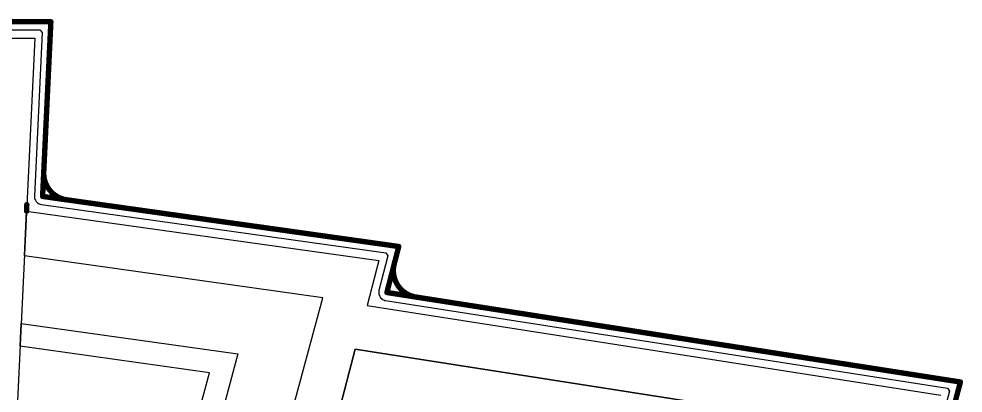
# Model space of a CAD drawing. Header units: inches. Extents: x -27 to 142, y -1 to 42.
# Drawn here: x 107.2 to 142.34, y 22.65 to 36.6 of the extents above; entities that cross this region are included whole.
import ezdxf

# ---------------------------------------------------------------- set-up
doc = ezdxf.new("R2010")
doc.units = ezdxf.units.IN
for name, color, linetype in [('Bottom Layer', 5, 'Continuous'), ('Bottom Paste', 16, 'Continuous'), ('Keep-Out Layer', 6, 'Continuous'), ('Mechanical 1', 6, 'Continuous'), ('Top Layer', 1, 'Continuous'), ('Top Overlay', 2, 'Continuous'), ('Top Solder', 216, 'Continuous')]:
    doc.layers.add(name, color=color, linetype=linetype)

msp = doc.modelspace()

# ---------------------------------------------------------------- linework, layer by layer
at = {"layer": 'Bottom Layer'}
for p, q in [((100.435, 36.197), (107.982, 36.191)), ((108.069, 36.099), (107.781, 29.999)), ((107.982, 36.191), (108.069, 36.099)), ((107.781, 29.999), (107.788, 29.954)), ((107.788, 29.954), (107.79, 29.908)), ((107.79, 29.908), (107.796, 29.896)), ((107.796, 29.896), (107.799, 29.881)), ((107.799, 29.881), (107.822, 29.842)), ((107.822, 29.842), (107.842, 29.801)), ((107.842, 29.801), (107.853, 29.791)), ((107.853, 29.791), (107.86, 29.779)), ((107.86, 29.779), (107.897, 29.752)), ((107.897, 29.752), (107.931, 29.721)), ((107.931, 29.721), (107.945, 29.717)), ((107.945, 29.717), (107.956, 29.708)), ((107.956, 29.708), (108.001, 29.697)), ((108.001, 29.697), (108.044, 29.682)), ((108.044, 29.682), (120.864, 27.877)), ((120.934, 27.771), (120.602, 26.48)), ((120.864, 27.877), (120.934, 27.771)), ((120.597, 26.406), (120.595, 26.361)), ((120.595, 26.361), (120.6, 26.347)), ((120.601, 26.465), (120.596, 26.451)), ((120.596, 26.451), (120.597, 26.406)), ((120.602, 26.48), (120.601, 26.465)), ((120.6, 26.347), (120.601, 26.331)), ((120.601, 26.331), (120.619, 26.291)), ((120.619, 26.291), (120.634, 26.248)), ((120.634, 26.248), (120.644, 26.237)), ((120.644, 26.237), (120.651, 26.223)), ((120.651, 26.223), (120.684, 26.193)), ((120.684, 26.193), (120.714, 26.159)), ((120.714, 26.159), (120.727, 26.153)), ((120.727, 26.153), (120.739, 26.142)), ((120.739, 26.142), (120.781, 26.127)), ((120.781, 26.127), (120.821, 26.107)), ((120.821, 26.107), (120.836, 26.106)), ((120.836, 26.106), (120.851, 26.101)), ((120.851, 26.101), (141.764, 22.833)), ((141.834, 22.726), (135.59, -0.594)), ((141.764, 22.833), (141.834, 22.726))]:
    msp.add_line(p, q, dxfattribs=at)
at = {"layer": 'Bottom Paste'}
msp.add_lwpolyline([(107.492, 29.438, 0.2, 0.2, 0), (107.5, 29.68, 0.2, 0.2, 0)], format="xyseb", dxfattribs=at)
for points in [[(107.442, 29.438, 0.1, 0.1, 1), (107.542, 29.438, 0.1, 0.1, 1)], [(107.45, 29.68, 0.1, 0.1, 1), (107.55, 29.68, 0.1, 0.1, 1)]]:
    msp.add_lwpolyline(points, format="xyseb", close=True, dxfattribs=at)
at = {"layer": 'Keep-Out Layer'}
for points in [[(100.022, 36.503, 0.2, 0.2, 0), (108.394, 36.497, 0.2, 0.2, 0)], [(108.086, 29.985, 0.2, 0.2, 0), (108.394, 36.497, 0.2, 0.2, 0)], [(108.086, 29.985, 0.2, 0.2, 0), (121.34, 28.119, 0.2, 0.2, 0)], [(120.898, 26.404, 0.2, 0.2, 0), (121.34, 28.119, 0.2, 0.2, 0)], [(120.898, 26.404, 0.2, 0.2, 0), (142.242, 23.068, 0.2, 0.2, 0)], [(135.825, -0.9, 0.2, 0.2, 0), (142.242, 23.068, 0.2, 0.2, 0)]]:
    msp.add_lwpolyline(points, format="xyseb", dxfattribs=at)
for points in [[(108.344, 36.497, 0.1, 0.1, 1), (108.444, 36.497, 0.1, 0.1, 1)], [(108.344, 36.497, 0.1, 0.1, 1), (108.444, 36.497, 0.1, 0.1, 1)], [(108.036, 29.985, 0.1, 0.1, 1), (108.136, 29.985, 0.1, 0.1, 1)], [(108.036, 29.985, 0.1, 0.1, 1), (108.136, 29.985, 0.1, 0.1, 1)], [(121.29, 28.119, 0.1, 0.1, 1), (121.39, 28.119, 0.1, 0.1, 1)], [(121.29, 28.119, 0.1, 0.1, 1), (121.39, 28.119, 0.1, 0.1, 1)], [(120.848, 26.404, 0.1, 0.1, 1), (120.948, 26.404, 0.1, 0.1, 1)], [(120.848, 26.404, 0.1, 0.1, 1), (120.948, 26.404, 0.1, 0.1, 1)], [(142.192, 23.068, 0.1, 0.1, 1), (142.292, 23.068, 0.1, 0.1, 1)], [(142.192, 23.068, 0.1, 0.1, 1), (142.292, 23.068, 0.1, 0.1, 1)]]:
    msp.add_lwpolyline(points, format="xyseb", close=True, dxfattribs=at)
at = {"layer": 'Mechanical 1'}
for points in [[(100.022, 36.503, 0.2, 0.2, 0), (108.394, 36.497, 0.2, 0.2, 0)], [(108.13, 30.91, 0.2, 0.2, 0), (108.394, 36.497, 0.2, 0.2, 0)], [(109.024, 29.854, 0.2, 0.2, -0.401778), (108.13, 30.91, 0.2, 0.2, 0)], [(109.024, 29.853, 0.2, 0.2, 0), (121.34, 28.119, 0.2, 0.2, 0)], [(121.166, 27.448, 0.2, 0.2, 0), (121.34, 28.119, 0.2, 0.2, 0)], [(122.01, 26.23, 0.2, 0.2, -0.443401), (121.166, 27.448, 0.2, 0.2, 0)], [(122.01, 26.23, 0.2, 0.2, 0), (142.242, 23.068, 0.2, 0.2, 0)], [(135.825, -0.9, 0.2, 0.2, 0), (142.242, 23.068, 0.2, 0.2, 0)]]:
    msp.add_lwpolyline(points, format="xyseb", dxfattribs=at)
for points in [[(108.344, 36.497, 0.1, 0.1, 1), (108.444, 36.497, 0.1, 0.1, 1)], [(108.344, 36.497, 0.1, 0.1, 1), (108.444, 36.497, 0.1, 0.1, 1)], [(108.08, 30.91, 0.1, 0.1, 1), (108.18, 30.91, 0.1, 0.1, 1)], [(108.08, 30.91, 0.1, 0.1, 1), (108.18, 30.91, 0.1, 0.1, 1)], [(108.974, 29.854, 0.1, 0.1, 1), (109.074, 29.854, 0.1, 0.1, 1)], [(108.974, 29.853, 0.1, 0.1, 1), (109.074, 29.853, 0.1, 0.1, 1)], [(121.29, 28.119, 0.1, 0.1, 1), (121.39, 28.119, 0.1, 0.1, 1)], [(121.29, 28.119, 0.1, 0.1, 1), (121.39, 28.119, 0.1, 0.1, 1)], [(121.116, 27.448, 0.1, 0.1, 1), (121.216, 27.448, 0.1, 0.1, 1)], [(121.116, 27.448, 0.1, 0.1, 1), (121.216, 27.448, 0.1, 0.1, 1)], [(121.96, 26.23, 0.1, 0.1, 1), (122.06, 26.23, 0.1, 0.1, 1)], [(121.96, 26.23, 0.1, 0.1, 1), (122.06, 26.23, 0.1, 0.1, 1)], [(142.192, 23.068, 0.1, 0.1, 1), (142.292, 23.068, 0.1, 0.1, 1)], [(142.192, 23.068, 0.1, 0.1, 1), (142.292, 23.068, 0.1, 0.1, 1)]]:
    msp.add_lwpolyline(points, format="xyseb", close=True, dxfattribs=at)
at = {"layer": 'Top Layer'}
for p, q in [((100.435, 36.197), (107.982, 36.191)), ((108.069, 36.099), (107.781, 29.999)), ((107.982, 36.191), (108.069, 36.099)), ((107.781, 29.999), (107.788, 29.954)), ((107.788, 29.954), (107.79, 29.908)), ((107.79, 29.908), (107.796, 29.896)), ((107.796, 29.896), (107.799, 29.881)), ((107.799, 29.881), (107.822, 29.842)), ((107.822, 29.842), (107.842, 29.801)), ((107.842, 29.801), (107.853, 29.791)), ((107.853, 29.791), (107.86, 29.779)), ((107.86, 29.779), (107.897, 29.752)), ((107.897, 29.752), (107.931, 29.721)), ((107.931, 29.721), (107.945, 29.717)), ((107.945, 29.717), (107.956, 29.708)), ((107.956, 29.708), (108.001, 29.697)), ((108.001, 29.697), (108.044, 29.682)), ((108.044, 29.682), (120.864, 27.877)), ((120.934, 27.771), (120.602, 26.48)), ((120.864, 27.877), (120.934, 27.771)), ((120.597, 26.406), (120.595, 26.361)), ((120.595, 26.361), (120.6, 26.347)), ((120.601, 26.465), (120.596, 26.451)), ((120.596, 26.451), (120.597, 26.406)), ((120.602, 26.48), (120.601, 26.465)), ((120.6, 26.347), (120.601, 26.331)), ((120.601, 26.331), (120.619, 26.291)), ((120.619, 26.291), (120.634, 26.248)), ((120.634, 26.248), (120.644, 26.237)), ((120.644, 26.237), (120.651, 26.223)), ((120.651, 26.223), (120.684, 26.193)), ((120.684, 26.193), (120.714, 26.159)), ((120.714, 26.159), (120.727, 26.153)), ((120.727, 26.153), (120.739, 26.142)), ((120.739, 26.142), (120.781, 26.127)), ((120.781, 26.127), (120.821, 26.107)), ((120.821, 26.107), (120.836, 26.106)), ((120.836, 26.106), (120.851, 26.101)), ((120.851, 26.101), (141.764, 22.833)), ((141.834, 22.726), (135.59, -0.594)), ((141.764, 22.833), (141.834, 22.726))]:
    msp.add_line(p, q, dxfattribs=at)
at = {"layer": 'Top Overlay'}
for p, q in [((103.918, 35.886), (107.793, 35.882)), ((107.793, 35.882), (107.085, 21.043))]:
    msp.add_line(p, q, dxfattribs=at)
at = {"layer": 'Top Solder'}
for p, q in [((107.412, 27.769), (107.492, 29.438)), ((107.492, 29.438), (120.601, 27.592)), ((118.51, 26.21), (107.412, 27.769)), ((120.601, 27.592), (120.169, 25.916)), ((111.838, 1.337), (118.51, 26.21)), ((120.169, 25.916), (141.516, 22.58)), ((107.252, 24.405), (107.292, 25.252)), ((107.292, 25.252), (115.347, 24.118)), ((114.292, 23.409), (107.252, 24.405)), ((119.081, 21.854), (119.72, 24.291)), ((119.72, 24.291), (119.081, 21.854)), ((119.72, 24.291), (139.425, 21.214)), ((139.425, 21.214), (119.72, 24.291)), ((115.347, 24.118), (109.92, 3.843)), ((109.28, 4.69), (114.292, 23.409))]:
    msp.add_line(p, q, dxfattribs=at)

doc.saveas('drawing.dxf')
